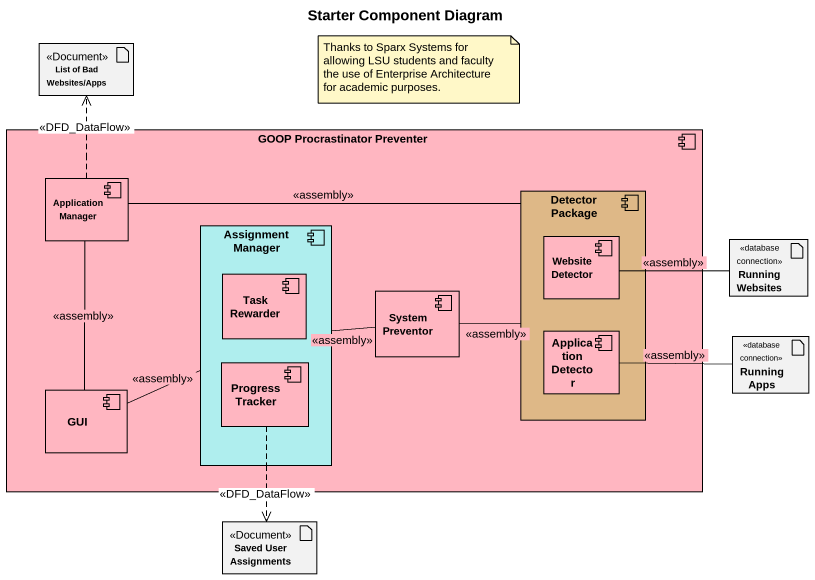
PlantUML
@startuml
title Starter Component Diagram
artifact "List of Bad Websites/Apps" as List_of_Bad_Websites_Apps <<Document>>
component "GOOP Procrastinator Preventer" as GOOP_Procrastinator #FFB6C1 {
  component "Application Manager" as Application_Manager #FFB6C1
  component "Detector Package" as Detector_Package #DEB887 {
    component "Website Detector" as Website_Detector #FFB6C1
    component "Application Detector" as Application_Detector #FFB6C1
  }
  component "Assignment Manager" as Assignment_Manager #AFEEEE {
    component "Task Rewarder" as Task_Rewarder #FFB6C1
    component "Progress Tracker" as Progress_Tracker #FFB6C1
  }
  component "System Preventor" as System_Preventor #FFB6C1
  component GUI #FFB6C1
}
artifact "Running Websites" as Running_Websites <<database connection>>
artifact "Running Apps" as Running_Apps <<database connection>>
artifact "Saved User Assignments" as Saved_User_Assignments <<Document>>
Application_Manager .up.> List_of_Bad_Websites_Apps : <<DFD_DataFlow>>
Application_Manager -- GUI : <<assembly>>
Detector_Package -left- Application_Manager : <<assembly>>
Assignment_Manager -left- GUI : <<assembly>>
Website_Detector -right- Running_Websites : <<assembly>>
System_Preventor -right- Detector_Package : <<assembly>>
System_Preventor -left- Assignment_Manager : <<assembly>>
Application_Detector -right- Running_Apps : <<assembly>>
Progress_Tracker ..> Saved_User_Assignments : <<DFD_DataFlow>>
note as N1
  Thanks to Sparx Systems for allowing LSU students and faculty the use of Enterprise Architecture for academic purposes.
end note
@enduml
